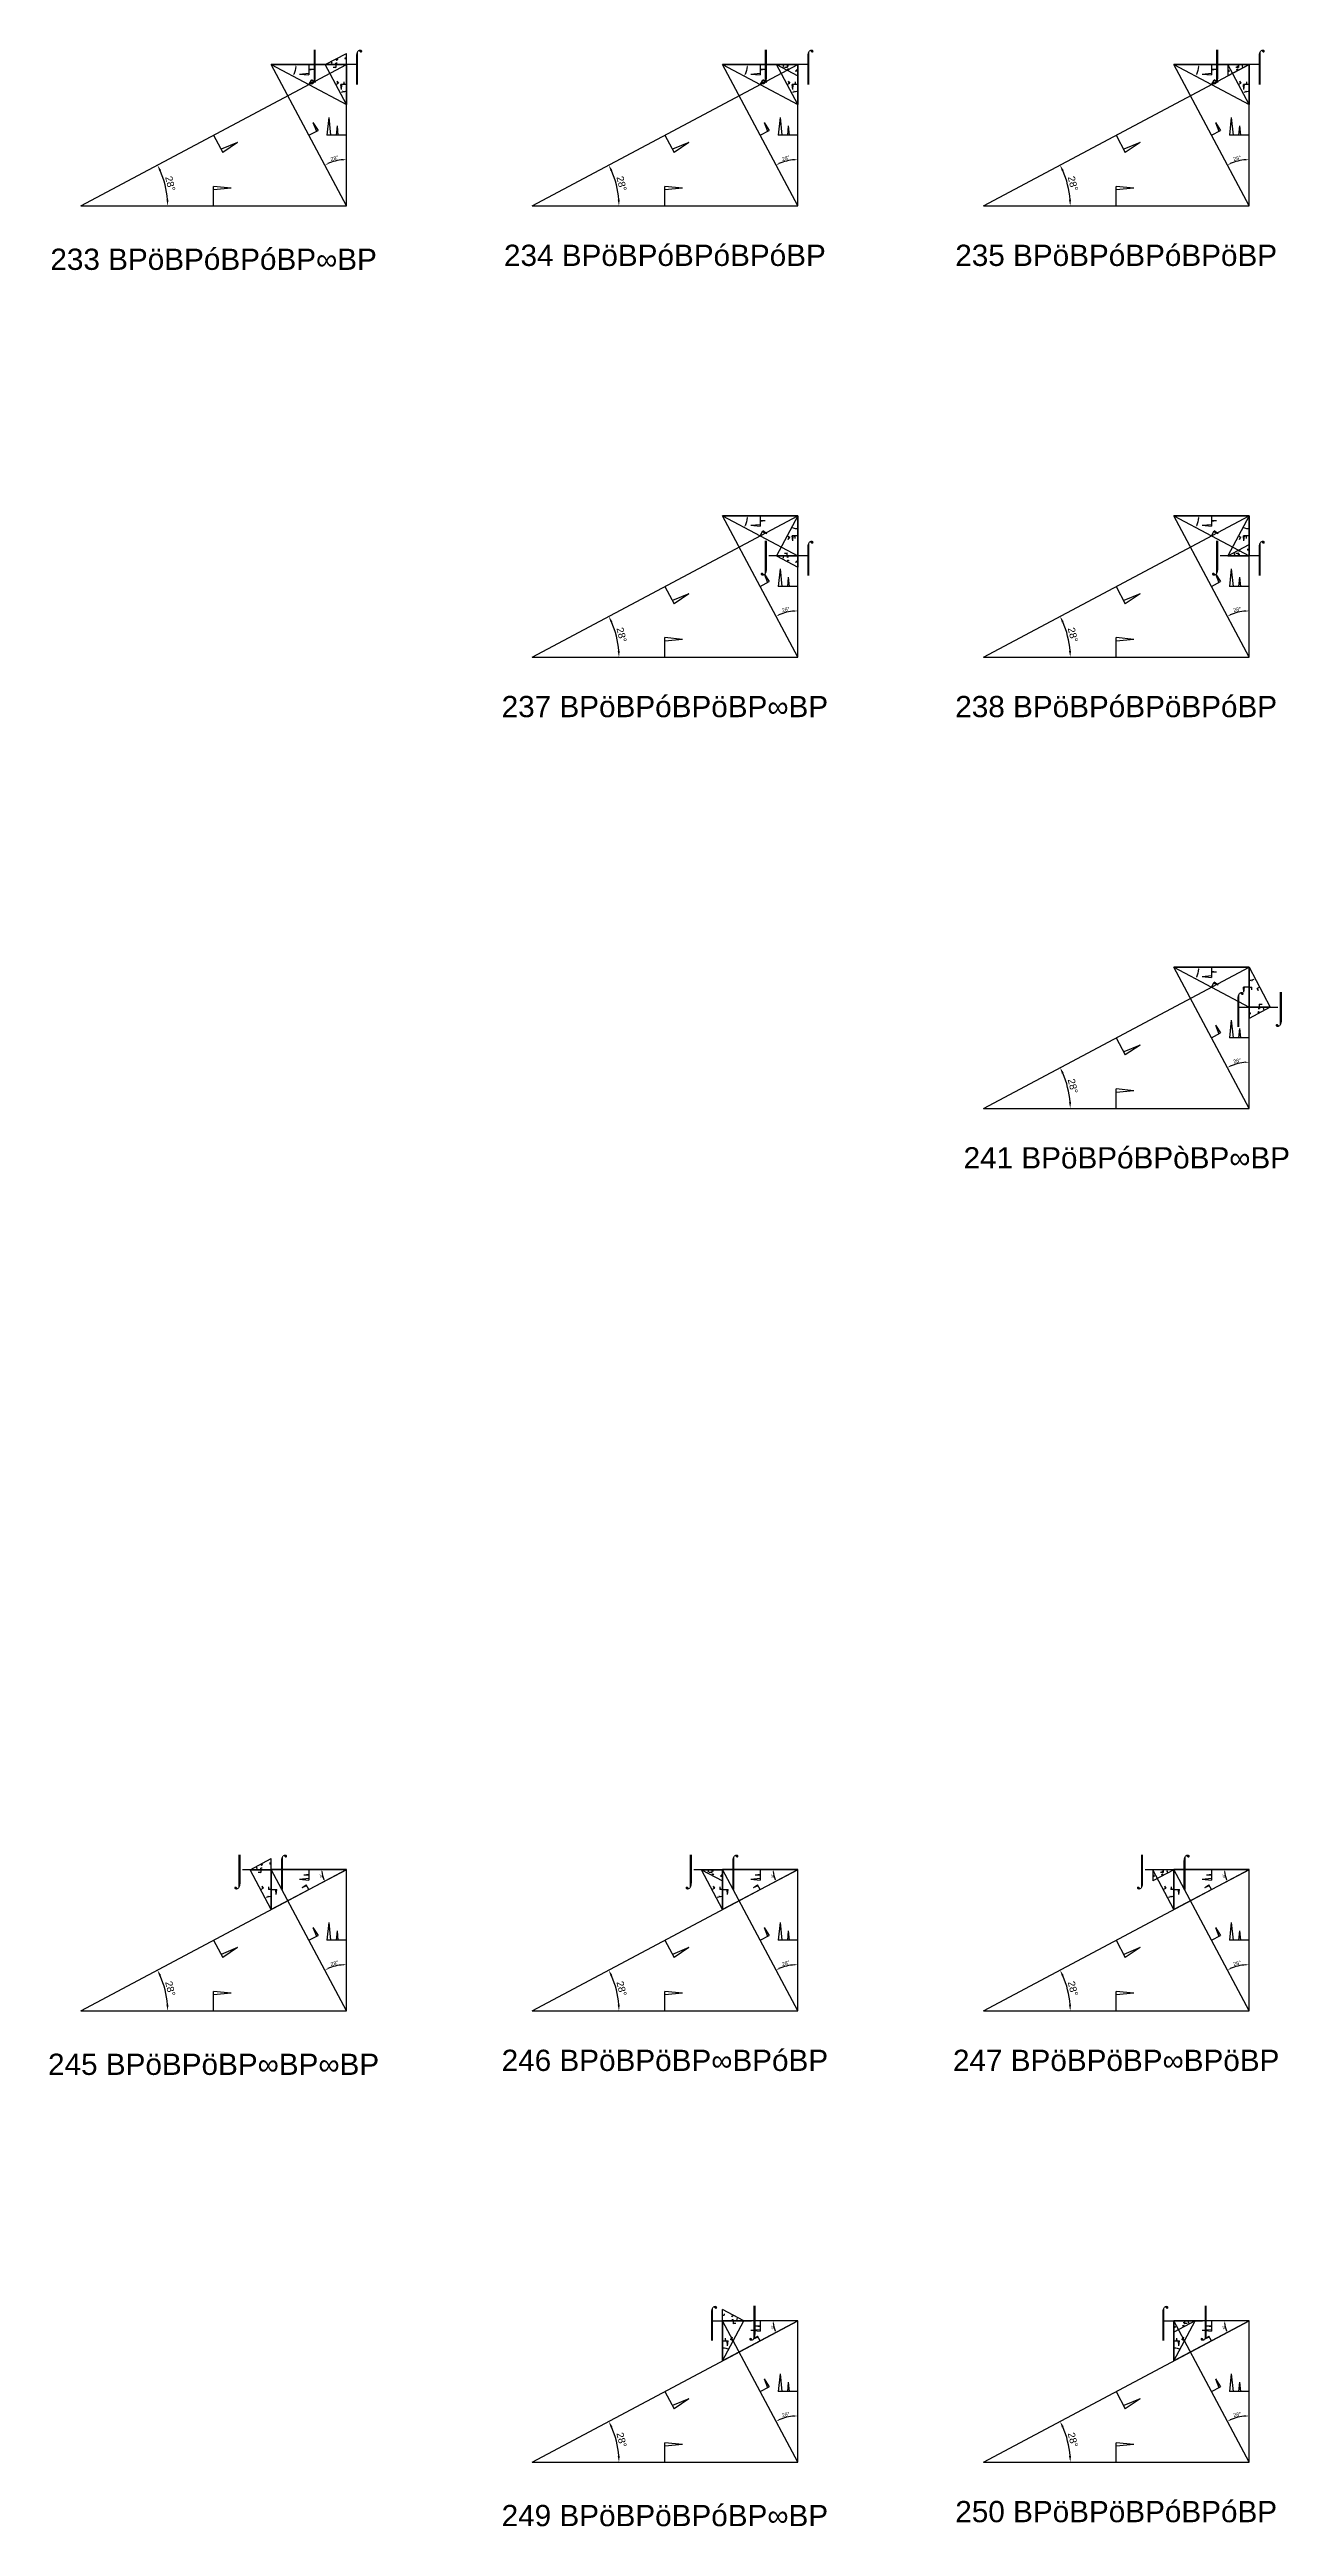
# Model space of a CAD drawing. Header units: millimetres. Extents: x 130908 to 599272, y -2842299 to 24518.
# Drawn here: x 231075 to 301033, y -2127647 to -1987773 of the extents above; entities that cross this region are included whole.
import ezdxf
from ezdxf.enums import TextEntityAlignment as Align

# ---------------------------------------------------------------- set-up
doc = ezdxf.new("R2010")
doc.units = ezdxf.units.MM
doc.header["$PDMODE"] = 35
doc.linetypes.add('DASHED', pattern=[19.05, 12.7, -6.35])
for name, color, linetype in [('BASE', 170, 'Continuous'), ('HYPOTENUSE', 20, 'Continuous'), ('PERPENDICULAR', 90, 'Continuous')]:
    doc.layers.add(name, color=color, linetype=linetype)
doc.styles.add('Arial', font='arial_0.ttf')
doc.dimstyles.new('ISO-25', dxfattribs={"dimtxt": 250, "dimasz": 100, "dimexe": 1.25, "dimexo": 0.625, "dimgap": 100, "dimtad": 1, "dimdec": 0, "dimtxsty": 'Arial', "dimcen": 2.5, "dimadec": 0, "dimazin": 0, "dimtfac": 1, "dimtdec": 0, "dimtmove": 0, "dimatfit": 3, "dimfxl": 1, "dimarcsym": 0})

# ---------------------------------------------------------------- blocks, each defined once
blk = doc.blocks.new('*D9')
at = {"color": 0, "lineweight": -2, "ltscale": 100, "transparency": 16777216}
blk.add_arc((0, 0), 4906, 4.08845, 23.91155, dxfattribs=at)
at = {"color": 0, "ltscale": 100, "transparency": 16777216}
for points in [[(4432, 1963), (4537, 2014), (4332, 2303)], [(4952, 352), (4835, 348), (4906, 0)]]:
    blk.add_solid(points, dxfattribs=at)
at = {"layer": 'Defpoints', "color": 0, "ltscale": 100, "transparency": 16777216}
for p in [(15000, 7976), (0, 0), (0, 0), (4841, 796), (15000, 0)]:
    blk.add_point(p, dxfattribs=at)
at = {"color": 0, "ltscale": 100, "transparency": 16777216, "insert": (5055, 1260), "char_height": 400, "attachment_point": 5, "rotation": 284, "style": 'Arial'}
blk.add_mtext('28°', dxfattribs=at)
blk = doc.blocks.new('SanjoyNathGeometrifyingTrigonometryFundamentalLockedSet')
at = {"color": 114, "linetype": 'DASHED', "ltscale": 100, "true_color": 0x139b48}
for p, q in [((14000, 4987.8), (13900, 3987.8)), ((14000, 4987.8), (14100, 3987.8)), ((15000, 3987.8), (13900, 3987.8))]:
    blk.add_line(p, q, dxfattribs=at)
at = {"color": 242, "linetype": 'DASHED', "ltscale": 100, "true_color": 0xcd2027}
for p, q in [((7500, 3987.8), (8016.4, 3016.6)), ((8852.4, 3574.3), (7922.5, 3193.2)), ((8852.4, 3574.3), (8016.4, 3016.6))]:
    blk.add_line(p, q, dxfattribs=at)
at = {"color": 159, "linetype": 'DASHED', "ltscale": 100, "true_color": 0x22346e}
for p, q in [((7500, 0), (7500, 1100)), ((8500, 1000), (7500, 1100)), ((8500, 1000), (7500, 900))]:
    blk.add_line(p, q, dxfattribs=at)
at = {"layer": 'BASE'}
blk.add_line((0, 0), (15000, 0), dxfattribs=at)
at = {"layer": 'HYPOTENUSE'}
blk.add_line((0, 0), (15000, 7975.6), dxfattribs=at)
at = {"layer": 'PERPENDICULAR'}
blk.add_line((15000, 0), (15000, 7975.6), dxfattribs=at)
at = {"color": 4, "ltscale": 100}
dim = blk.add_angular_dim_2l(base=(4841, 795.6), line1=((0, 0), (15000, 0)), line2=((0, 0), (15000, 7975.6)), dimstyle='ISO-25', override={"dimtxt": 400, "dimasz": 350, "dimgap": 100}, dxfattribs=at)
dim.commit()
dim.dimension.update_dxf_attribs({"geometry": '*D9', "text_midpoint": (5055.4, 1260.5)})

msp = doc.modelspace()

# ---------------------------------------------------------------- linework, layer by layer
at = {"linetype": 'DASHED', "ltscale": 70}
for p, q in [((248438, -1988625), (246041, -1988625)), ((273921, -1988625), (271523, -1988625)), ((299404, -1988625), (297006, -1988625)), ((273921, -2016363), (271523, -2016363)), ((299404, -2016363), (297006, -2016363)), ((298205, -2041846), (300603, -2041846)), ((244198, -2090557), (241800, -2090557)), ((269681, -2090557), (267283, -2090557)), ((295163, -2090557), (292766, -2090557)), ((268482, -2116040), (270879, -2116040)), ((293964, -2116040), (296362, -2116040))]:
    msp.add_line(p, q, dxfattribs=at)

# ---------------------------------------------------------------- block references
at = {"linetype": 'DASHED'}
for p in [(232839, -1996601), (258322, -1996601), (283805, -1996601), (258322, -2022084), (283805, -2022084), (283805, -2047567), (232839, -2098532), (258322, -2098532), (283805, -2098532), (258322, -2124015), (283805, -2124015)]:
    msp.add_blockref('SanjoyNathGeometrifyingTrigonometryFundamentalLockedSet', p, dxfattribs=at)
at = {"linetype": 'DASHED', "ltscale": 100}
for p, xscale, yscale, zscale, rotation in [((247839, -1996601), 0.53170943166148, 0.53170943166148, 0.53170943166148, 90.00000000000001), ((243598, -1988625), -0.282714919717775, 0.282714919717775, 0.282714919717775, 180), ((247839, -1990880), 0.150322189285358, 0.150322189285358, 0.150322189285358, 90), ((273322, -1996601), 0.53170943166148, 0.53170943166148, 0.53170943166148, 90.00000000000001), ((269081, -1988625), -0.282714919717775, 0.282714919717775, 0.282714919717775, 180), ((273322, -1990880), 0.150322189285358, 0.150322189285358, 0.150322189285358, 90), ((272123, -1988625), -0.07992772583102702, 0.07992772583102702, 0.07992772583102702, 180), ((298805, -1996601), 0.53170943166148, 0.53170943166148, 0.53170943166148, 90.00000000000001), ((294564, -1988625), -0.282714919717775, 0.282714919717775, 0.282714919717775, 180), ((298805, -1990880), 0.150322189285358, 0.150322189285358, 0.150322189285358, 90), ((298805, -1988625), 0.07992772583102702, 0.07992772583102702, 0.07992772583102702, 180), ((273322, -2022084), 0.53170943166148, 0.53170943166148, 0.53170943166148, 90.00000000000001), ((269081, -2014108), -0.282714919717775, 0.282714919717775, 0.282714919717775, 180), ((273322, -2014108), -0.150322189285358, 0.150322189285358, 0.150322189285358, 90), ((298805, -2022084), 0.53170943166148, 0.53170943166148, 0.53170943166148, 90.00000000000001), ((294564, -2014108), -0.282714919717775, 0.282714919717775, 0.282714919717775, 180), ((298805, -2014108), -0.150322189285358, 0.150322189285358, 0.150322189285358, 90), ((272123, -2016363), -0.07992772583102702, 0.07992772583102702, 0.07992772583102702, 180), ((298805, -2047567), 0.53170943166148, 0.53170943166148, 0.53170943166148, 90.00000000000001), ((294564, -2039591), -0.282714919717775, 0.282714919717775, 0.282714919717775, 180), ((298805, -2039591), 0.150322189285358, 0.150322189285358, 0.150322189285358, 270), ((300004, -2041846), 0.07992772583102702, 0.07992772583102702, 0.07992772583102702, 180), ((243598, -2092812), 0.150322189285358, 0.150322189285358, 0.150322189285358, 90), ((247839, -2098532), 0.53170943166148, 0.53170943166148, 0.53170943166148, 90.00000000000001), ((247839, -2090557), 0.282714919717775, 0.282714919717775, 0.282714919717775, 180), ((269081, -2092812), 0.150322189285358, 0.150322189285358, 0.150322189285358, 90), ((267882, -2090557), -0.07992772583102702, 0.07992772583102702, 0.07992772583102702, 180), ((273322, -2098532), 0.53170943166148, 0.53170943166148, 0.53170943166148, 90.00000000000001), ((273322, -2090557), 0.282714919717775, 0.282714919717775, 0.282714919717775, 180), ((294564, -2092812), 0.150322189285358, 0.150322189285358, 0.150322189285358, 90), ((294564, -2090557), 0.07992772583102702, 0.07992772583102702, 0.07992772583102702, 180), ((298805, -2098532), 0.53170943166148, 0.53170943166148, 0.53170943166148, 90.00000000000001), ((298805, -2090557), 0.282714919717775, 0.282714919717775, 0.282714919717775, 180), ((273322, -2124015), 0.53170943166148, 0.53170943166148, 0.53170943166148, 90.00000000000001), ((273322, -2116040), 0.282714919717775, 0.282714919717775, 0.282714919717775, 180), ((269081, -2118294), -0.150322189285358, 0.150322189285358, 0.150322189285358, 270), ((298805, -2124015), 0.53170943166148, 0.53170943166148, 0.53170943166148, 90.00000000000001), ((298805, -2116040), 0.282714919717775, 0.282714919717775, 0.282714919717775, 180), ((294564, -2118294), -0.150322189285358, 0.150322189285358, 0.150322189285358, 270), ((295763, -2116040), 0.07992772583102702, 0.07992772583102702, 0.07992772583102702, 180)]:
    msp.add_blockref('SanjoyNathGeometrifyingTrigonometryFundamentalLockedSet', p, dxfattribs=dict(at, xscale=xscale, yscale=yscale, zscale=zscale, rotation=rotation))
at = {"linetype": 'DASHED', "ltscale": 100, "yscale": 0.07992772583102702, "zscale": 0.07992772583102702}
for p, xscale in [((246640, -1988625), 0.07992772583102702), ((297606, -2016363), 0.07992772583102702), ((242399, -2090557), 0.07992772583102702), ((270280, -2116040), -0.07992772583102702)]:
    msp.add_blockref('SanjoyNathGeometrifyingTrigonometryFundamentalLockedSet', p, dxfattribs=dict(at, xscale=xscale))

# ---------------------------------------------------------------- texts
at = {"linetype": 'DASHED', "ltscale": 100, "style": 'Arial'}
for s, p in [('⌡', (246041, -1988625)), ('⌠', (248438, -1988625)), ('⌡', (271523, -1988625)), ('⌠', (273921, -1988625)), ('⌡', (297006, -1988625)), ('⌠', (299404, -1988625)), ('234 BPöBPóBPóBPóBP', (265822, -1999393)), ('235 BPöBPóBPóBPöBP', (291305, -1999393)), ('233 BPöBPóBPóBP∞BP', (240339, -1999616)), ('⌡', (271523, -2016363)), ('⌠', (273921, -2016363)), ('⌡', (297006, -2016363)), ('⌠', (299404, -2016363)), ('237 BPöBPóBPöBP∞BP', (265822, -2024875)), ('238 BPöBPóBPöBPóBP', (291305, -2024875)), ('⌠', (298205, -2041846)), ('⌡', (300603, -2041846)), ('241 BPöBPóBPòBP∞BP', (291904, -2050358)), ('⌡', (241800, -2090557)), ('⌠', (244198, -2090557)), ('⌡', (267283, -2090557)), ('⌠', (269681, -2090557)), ('⌡', (292766, -2090557)), ('⌠', (295163, -2090557)), ('246 BPöBPöBP∞BPóBP', (265822, -2101324)), ('247 BPöBPöBP∞BPöBP', (291305, -2101324)), ('245 BPöBPöBP∞BP∞BP', (240339, -2101547)), ('⌠', (268482, -2116040)), ('⌡', (270879, -2116040)), ('⌠', (293964, -2116040)), ('⌡', (296362, -2116040)), ('249 BPöBPöBPóBP∞BP', (265822, -2127030)), ('250 BPöBPöBPóBPóBP', (291305, -2126807))]:
    msp.add_text(s, height=1200, dxfattribs=at).set_placement(p, align=Align.MIDDLE_CENTER)

doc.saveas('drawing.dxf')
